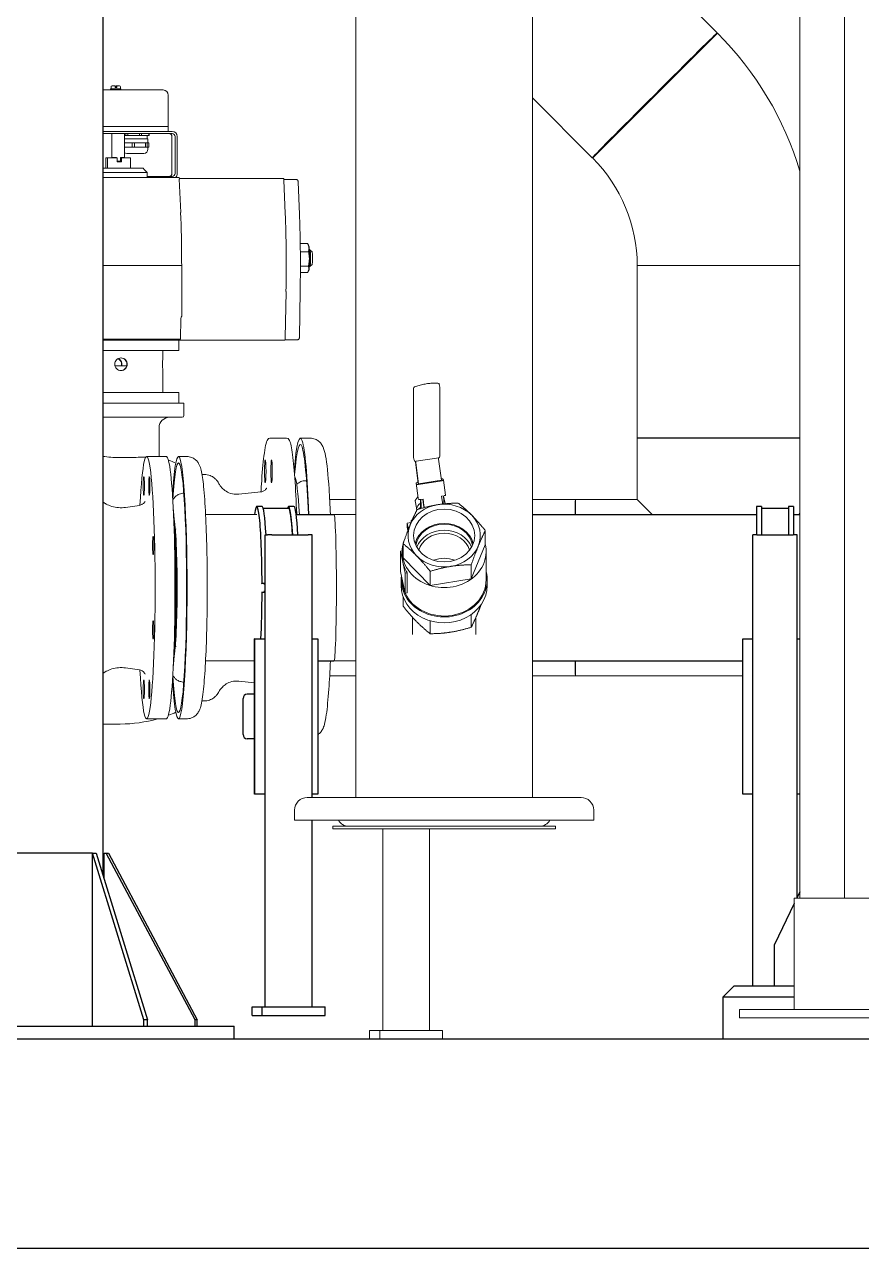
# Model space of a CAD drawing. Header units: millimetres. Extents: x 0 to 100323, y 0 to 59400.
# Drawn here: x 24717 to 25514, y 44541 to 45707 of the extents above; entities that cross this region are included whole.
import ezdxf

# ---------------------------------------------------------------- set-up
doc = ezdxf.new("R2010")
doc.units = ezdxf.units.MM
doc.header["$LTSCALE"] = 100
doc.layers.add('P_Biomass (BM)', color=150, linetype='Continuous', lineweight=18, true_color=0x007fff)
doc.layers.add('Visible', color=7, linetype='Continuous', lineweight=25)

msp = doc.modelspace()

# ---------------------------------------------------------------- linework, layer by layer
at = {"layer": 'P_Biomass (BM)'}
for p, q in [((25032.5, 44970.5), (25032.5, 46411.5)), ((25200.8, 44970.5), (25200.8, 46411.5)), ((25455.6, 46059.3), (25455.6, 44874.5)), ((25498.1, 46059.3), (25498.1, 44874.5)), ((25376.7, 45699.4), (25200.8, 45875.4)), ((25377.1, 45699), (25258.1, 45580)), ((24800.1, 45649), (24803.1, 45649)), ((24804.6, 45649), (24804.1, 45649)), ((24804.6, 45649), (24807.1, 45649)), ((24791.6, 45645), (24848.7, 45645)), ((24798.6, 45646), (24808.6, 45646)), ((24798.6, 45646), (24798.6, 45645)), ((24799.1, 45646), (24799.1, 45648)), ((24803.1, 45647.2), (24803.1, 45648)), ((24803.1, 45647.2), (24804.6, 45647.2)), ((24804.1, 45647.2), (24804.1, 45648)), ((24804.6, 45648), (24804.6, 45647.2)), ((24808.1, 45646), (24808.1, 45648)), ((24808.6, 45646), (24808.6, 45645)), ((24853.7, 45610), (24853.7, 45640)), ((25257.7, 45580.4), (25200.8, 45637.4)), ((24853.7, 45610), (24791.6, 45610)), ((24857.3, 45605.5), (24791.6, 45605.5)), ((24857.3, 45603.5), (24791.6, 45603.5)), ((24799.8, 45580.5), (24799.8, 45603.5)), ((24811.8, 45580.5), (24811.8, 45603.5)), ((24811.8, 45601.5), (24813.2, 45601.5)), ((24813.2, 45601.5), (24813.2, 45603.5)), ((24815, 45601.5), (24813.2, 45601.5)), ((24815, 45601.5), (24815, 45603.5)), ((24815, 45601.5), (24826.1, 45601.5)), ((24826.1, 45601.5), (24826.1, 45603.5)), ((24828.2, 45601.5), (24826.1, 45601.5)), ((24828.2, 45601.5), (24828.2, 45603.5)), ((24828.2, 45601.5), (24835.2, 45601.5)), ((24833.6, 45598.5), (24833.6, 45601.5)), ((24835.2, 45601.5), (24835.2, 45603.5)), ((24835.6, 45601.5), (24835.2, 45601.5)), ((24835.6, 45601.5), (24835.6, 45603.5)), ((24853.6, 45605.5), (24853.6, 45610)), ((24834.3, 45598.5), (24811.8, 45598.5)), ((24811.8, 45594.5), (24814.8, 45594.5)), ((24811.8, 45590.5), (24814.8, 45590.5)), ((24814.8, 45594.5), (24819.2, 45594.5)), ((24814.8, 45590.5), (24819.2, 45590.5)), ((24821.5, 45594.5), (24819.2, 45594.5)), ((24819.2, 45594.5), (24819.2, 45590.5)), ((24821.5, 45590.5), (24819.2, 45590.5)), ((24821.5, 45594.5), (24826.7, 45594.5)), ((24821.5, 45594.5), (24821.5, 45590.5)), ((24821.5, 45590.5), (24826.7, 45590.5)), ((24826.7, 45594.5), (24831.9, 45594.5)), ((24826.7, 45590.5), (24831.9, 45590.5)), ((24833.4, 45594.5), (24831.9, 45594.5)), ((24831.9, 45590.5), (24831.9, 45594.5)), ((24833.4, 45590.5), (24831.9, 45590.5)), ((24833.4, 45594.5), (24834.2, 45594.5)), ((24833.4, 45594.5), (24833.4, 45590.5)), ((24833.4, 45590.5), (24834.2, 45590.5)), ((24834.2, 45594.5), (24835.1, 45594.5)), ((24834.2, 45590.5), (24835.1, 45590.5)), ((24834.3, 45594.5), (24834.3, 45598.5)), ((24834.3, 45588.5), (24834.3, 45590.5)), ((24835.1, 45590.5), (24835.1, 45594.5)), ((24857.2, 45565.5), (24857.2, 45600.5)), ((24860.3, 45565.5), (24860.3, 45600.5)), ((24862.3, 45600.5), (24862.3, 45565.5)), ((24794, 45570.3), (24794, 45580.4)), ((24794, 45580.4), (24795.8, 45580.4)), ((24795.8, 45580.4), (24795.8, 45570.3)), ((24795.8, 45580.4), (24804.5, 45580.4)), ((24804.2, 45580.5), (24799.8, 45580.5)), ((24803.5, 45580.4), (24803.5, 45580.5)), ((24804.2, 45580.5), (24804.2, 45580.4)), ((24805, 45576.4), (24805, 45579.9)), ((24808.2, 45577), (24808.2, 45580.5)), ((24811.8, 45580.5), (24808.2, 45580.5)), ((24808.2, 45580.4), (24808.4, 45580.4)), ((24808.2, 45579.9), (24809, 45579.9)), ((24808.4, 45580.4), (24809.5, 45580.4)), ((24809, 45579.9), (24809, 45576.4)), ((24809.5, 45580.4), (24817.7, 45580.4)), ((24830.3, 45584.5), (24814.3, 45584.5)), ((24817.7, 45570.3), (24817.7, 45580.4)), ((24829.6, 45570.3), (24791.6, 45570.3)), ((24805, 45577), (24808.2, 45577)), ((24808.2, 45576.5), (24805, 45576.5)), ((24805, 45576.4), (24809, 45576.4)), ((24807.9, 45576.4), (24807.9, 45576.5)), ((24808, 45576.4), (24808, 45576.5)), ((24833.7, 45566.3), (24791.6, 45566.3)), ((24791.6, 45561.5), (24850.4, 45561.5)), ((24833.7, 45561.5), (24833.7, 45566.3)), ((24834.3, 45561.5), (24834.3, 45562.5)), ((24837.3, 45562.5), (24834.3, 45562.5)), ((24837.3, 45562.5), (24857.3, 45562.5)), ((24837.3, 45561.5), (24837.3, 45562.5)), ((24850.4, 45561.5), (24864.1, 45561.5)), ((24963.7, 45560.5), (24864.2, 45560.5)), ((24864.2, 45560.1), (24865.5, 45528.3)), ((24975.4, 45559.7), (24963.9, 45559.7)), ((24965.2, 45527.3), (24963.9, 45559.1)), ((24977.4, 45557.3), (24978.7, 45526.4)), ((24986.5, 45498.6), (24979.4, 45498.6)), ((24987.8, 45495.9), (24986.8, 45498)), ((24987.3, 45490.8), (24979.5, 45490.8)), ((24988.7, 45492.7), (24988.2, 45492.7)), ((24990.7, 45490.7), (24988.7, 45492.7)), ((24791.6, 45477.5), (24852.9, 45477.5)), ((24852.9, 45477.5), (24866.6, 45477.5)), ((24866.7, 45474.5), (24866.7, 45432.3)), ((24979.6, 45477), (24987.2, 45477)), ((24987.8, 45473.6), (24987.1, 45472.2)), ((24988.7, 45476.7), (24988.2, 45476.7)), ((24990.7, 45478.7), (24988.7, 45476.7)), ((25455.6, 45477.7), (25300.5, 45477.7)), ((25300.5, 45313), (25300.5, 45477.6)), ((25455.6, 45477.6), (25300.5, 45477.6)), ((24986.4, 45470.9), (24979.6, 45470.9)), ((24965.1, 45408.7), (24965.9, 45452.8)), ((24979.4, 45453.6), (24978.6, 45409.4)), ((24866.5, 45429.3), (24866, 45428.5)), ((24865.7, 45424.9), (24865.4, 45409.7)), ((24791.6, 45407.5), (24851.6, 45407.5)), ((24854.4, 45406.5), (24791.6, 45406.5)), ((24851.6, 45407.5), (24865.2, 45407.5)), ((24854.4, 45406.5), (24862, 45406.5)), ((24862, 45406.5), (24964.9, 45406.5)), ((24863.7, 45396.5), (24863.7, 45406.5)), ((24976.5, 45406.7), (24965, 45406.7)), ((24791.6, 45396.5), (24854.4, 45396.5)), ((24848.4, 45388.8), (24848.4, 45396.5)), ((24863.7, 45396.5), (24854.4, 45396.5)), ((24802.8, 45382), (24814.1, 45382)), ((24848.4, 45356.5), (24848.4, 45378.2)), ((24854.4, 45356.5), (24791.6, 45356.5)), ((24854.4, 45356.5), (24863.7, 45356.5)), ((24863.7, 45356.5), (24863.7, 45346.5)), ((25087.4, 45360.6), (25087.4, 45294.8)), ((25112.6, 45361.8), (25112, 45364.3)), ((25112.6, 45361.5), (25112.6, 45295.7)), ((24791.6, 45346.5), (24830.5, 45346.5)), ((24842.4, 45346.5), (24830.5, 45346.5)), ((24842.4, 45346.5), (24868.5, 45346.5)), ((24868.5, 45346.5), (24868.5, 45334.5)), ((24791.6, 45333), (24842.9, 45333)), ((24867, 45333), (24842.9, 45333)), ((24844.9, 45295.5), (24844.9, 45323)), ((24966.5, 45313), (24950.6, 45313)), ((24979.5, 45313), (24989, 45313)), ((25300.5, 45313.5), (25455.6, 45313.5)), ((25300.5, 45254.7), (25300.5, 45313.5)), ((25455.6, 45313), (25300.5, 45313)), ((24851.9, 45295.5), (24833, 45295.5)), ((24863.4, 45295.5), (24871.4, 45295.5)), ((25088, 45292), (25087.5, 45294.6)), ((25091.9, 45270.2), (25089.3, 45290.2)), ((25092.3, 45269.5), (25089.6, 45289.4)), ((25089.8, 45291), (25111.4, 45294.4)), ((25114, 45272.9), (25111.3, 45292.9)), ((24887.9, 45278.5), (24885.9, 45278.5)), ((24984.5, 45272.5), (24985.4, 45272.5)), ((25091.8, 45255.7), (25089.9, 45270.1)), ((25090.4, 45269), (25089.9, 45270)), ((25091.9, 45270.8), (25091.2, 45270.7)), ((25091.9, 45270.2), (25092.3, 45269.5)), ((25114.7, 45272.5), (25092.1, 45268.9)), ((25092.3, 45269.5), (25114, 45272.9)), ((25113.8, 45274.3), (25113.8, 45274.3)), ((25116, 45273.1), (25115.5, 45274.1)), ((25117.9, 45258.8), (25116, 45273.1)), ((24868.4, 45260.5), (24868.5, 45260.5)), ((24920.9, 45259.6), (24941.9, 45261.8)), ((25007.5, 45254.7), (25032.5, 45254.7)), ((25090.3, 45246.6), (25088.9, 45253.3)), ((25091.8, 45255.7), (25092.3, 45254.7)), ((25096.5, 45255), (25094, 45254.6)), ((25094, 45247), (25094, 45254.1)), ((25094.6, 45246), (25094.6, 45251.5)), ((25096.3, 45254.9), (25097, 45249.4)), ((25096.5, 45255), (25097.3, 45248.9)), ((25116.6, 45258.2), (25114.2, 45257.8)), ((25114.2, 45257.8), (25115, 45251.7)), ((25117.3, 45251.9), (25116.1, 45257.6)), ((25116.2, 45250.3), (25116.2, 45255)), ((25200.8, 45254.7), (25241.7, 45254.7)), ((25241.7, 45240.4), (25241.7, 45254.7)), ((25241.7, 45254.7), (25300.5, 45254.7)), ((25300.5, 45254.7), (25314.8, 45240.4)), ((24813, 45247), (24826.1, 45249)), ((24889.2, 45240.4), (24938, 45240.4)), ((25011.6, 45240.4), (25032.5, 45240.4)), ((25090.4, 45246.2), (25090.7, 45244.7)), ((25090.6, 45245.1), (25090.4, 45245.1)), ((25090.4, 45245.1), (25090.5, 45244.4)), ((25090.5, 45244.4), (25090.4, 45244.9)), ((25094, 45245.9), (25094, 45247)), ((25117.9, 45250.5), (25117.8, 45250.8)), ((25454.5, 45240.4), (25455.6, 45241.5)), ((25081.4, 45232.1), (25085.1, 45232.7)), ((25081.4, 45232.1), (25081.4, 45228.1)), ((25082.4, 45227.6), (25081.4, 45232.1)), ((25082.1, 45225), (25081.4, 45228.1)), ((25085.1, 45232.6), (25085, 45233.1)), ((25083.1, 45227.6), (25082.4, 45227.6)), ((25082.4, 45227.6), (25082.4, 45225.8)), ((25155.8, 45211.4), (25155.8, 45224.9)), ((25076.6, 45205.5), (25075.1, 45205.3)), ((25077.3, 45194.9), (25075.1, 45205.3)), ((25075.1, 45205.3), (25075.1, 45185.9)), ((25076.6, 45201.2), (25076.6, 45205.2)), ((25077.5, 45198.9), (25077.5, 45212.4)), ((25142.5, 45178.9), (25155.8, 45211.4)), ((25156.6, 45178.1), (25156.6, 45205.2)), ((25079.5, 45184.5), (25077.3, 45194.9)), ((25077.5, 45198.9), (25103.3, 45172.7)), ((25075.1, 45185.9), (25077.3, 45175.5)), ((25081.4, 45184.8), (25079.5, 45184.5)), ((25079.5, 45165.2), (25079.5, 45184.5)), ((25081.4, 45184.8), (25081.4, 45165.5)), ((25103.3, 45172.7), (25103.3, 45186.1)), ((25142.5, 45178.9), (25142.5, 45192.4)), ((25075.6, 45172.5), (25075.6, 45178.1)), ((25076.6, 45178.1), (25076.6, 45178.6)), ((25077.3, 45175.5), (25079.5, 45165.2)), ((25103.3, 45172.7), (25142.5, 45178.9)), ((25157.6, 45172.5), (25157.6, 45178.1)), ((25077.5, 45162.1), (25077.5, 45152.8)), ((25081.4, 45165.5), (25079.5, 45165.2)), ((25086.5, 45126), (25086.5, 45142.3)), ((25103.3, 45139), (25103.3, 45126.6)), ((25142.5, 45145), (25142.5, 45132.8)), ((25146.8, 45126), (25146.8, 45142)), ((24889.2, 45100.7), (24935.8, 45100.7)), ((25011.6, 45100.7), (25032.5, 45100.7)), ((25241.7, 45086.4), (25241.7, 45100.7)), ((24813, 45094), (24826.1, 45092.1)), ((24868.4, 45080.5), (24868.5, 45080.5)), ((24920.9, 45081.4), (24935.8, 45079.9)), ((25007.5, 45086.4), (25032.5, 45086.4)), ((25200.8, 45086.4), (25241.7, 45086.4)), ((25241.7, 45086.4), (25401.2, 45086.4)), ((24887.9, 45062.5), (24885.9, 45062.5)), ((24851.9, 45045.5), (24833, 45045.5)), ((24863.4, 45045.5), (24871.4, 45045.5)), ((24807.9, 45040.5), (24791.6, 45040.5)), ((24986.4, 44970.5), (24986.1, 44970.5)), ((24986.4, 44970.5), (24986.7, 44970.5)), ((25029.9, 44970.5), (24986.7, 44970.5)), ((25029.9, 44970.5), (25033.6, 44970.5)), ((25124.3, 44970.5), (25033.6, 44970.5)), ((25124.3, 44970.5), (25129.1, 44970.5)), ((25214.2, 44970.5), (25129.1, 44970.5)), ((25214.2, 44970.5), (25217.3, 44970.5)), ((25247.1, 44970.5), (25217.3, 44970.5)), ((24974.1, 44949), (24974.1, 44958.5)), ((25259.1, 44949), (24974.1, 44949)), ((25259.1, 44949), (25259.1, 44958.5)), ((25222.6, 44943), (25010.6, 44943)), ((25010.6, 44940.5), (25010.6, 44943)), ((25222.6, 44940.5), (25010.6, 44940.5)), ((25058, 44748.5), (25058, 44940.5)), ((25102.7, 44748.5), (25102.7, 44940.5)), ((25222.6, 44940.5), (25222.6, 44943)), ((25450.3, 44874.5), (25545.9, 44874.5)), ((25450.3, 44768.5), (25450.3, 44874.5)), ((25398.1, 44768.5), (25598.1, 44768.5)), ((25398.1, 44760.5), (25398.1, 44768.5)), ((25398.1, 44760.5), (25598.1, 44760.5)), ((25045.5, 44748.5), (25055.2, 44748.5)), ((25045.5, 44740.5), (25045.5, 44748.5)), ((25055.2, 44740.5), (25055.2, 44748.5)), ((25055.2, 44748.5), (25115.1, 44748.5)), ((25115.1, 44740.5), (25115.1, 44748.5))]:
    msp.add_line(p, q, dxfattribs=at)
for centre, radius, start, end in [((25155.7, 45477.6), 313.2, 16.6911, 45), ((24800.1, 45648), 1, 90, 180), ((24807.1, 45648), 1, 0, 90), ((24848.7, 45640), 5, 0, 90), ((24814.3, 45588.5), 4, 230.9838, 270), ((24830.3, 45588.5), 4, 270, 0), ((25155.7, 45477.6), 144.9, 0.0278, 45), ((25088.9, 45360.6), 1.5, 110.113, 180), ((25110.6, 45364), 1.5, 12.0271, 87.3303), ((25111.1, 45361.5), 1.5, 0, 12.0271), ((24867, 45334.5), 1.5, 270, 0), ((24854.9, 45323), 10, 90, 180), ((24807.9, 45170.5), 130, 65.947, 69.2941), ((24807.9, 45170.5), 130, 270, 285.9424), ((24807.9, 45170.5), 130, 290.7059, 294.053), ((24986.1, 44958.5), 12, 90, 180), ((25247.1, 44958.5), 12, 0, 90), ((25025.6, 44954), 11, 207.0357, 270), ((25207.6, 44954), 11, 270, 332.9643)]:
    msp.add_arc(centre, radius, start, end, dxfattribs=at)
for centre, major_axis, ratio in [((25317.2, 45639.9), (59.5, 59.5), 0.00408), ((24946.1, 45281.4), (0, 11), 0.065414), ((24952.1, 45281.4), (0, -11), 0.065414), ((24830.4, 45267.5), (0, -9), 0.065414), ((24835.6, 45267.5), (0, -9), 0.065414), ((25116.6, 45220.2), (29.1, 0), 0.866025), ((24839.3, 45210.7), (0, -9), 0.065414), ((24839.3, 45130.3), (0, 9), 0.065414), ((24830.4, 45073.5), (0, 9), 0.065414), ((24835.6, 45073.5), (0, 9), 0.065414)]:
    msp.add_ellipse(centre, major_axis=major_axis, ratio=ratio, dxfattribs=at)
for centre, major_axis, ratio, start_param, end_param in [((24854.2, 45600.5), (0, 3), 0.997858, 4.712389, 6.283185), ((24857.3, 45600.5), (0, 5), 0.997858, 4.712389, 6.283185), ((24857.3, 45600.5), (0, 3), 0.997858, 4.712389, 6.283185), ((24804.7, 45577.9), (-24.4, 24.3), 0.046255, 4.747578, 4.768212), ((24805.9, 45577.9), (2.5, 2.5), 0.032742, 0.03273, 0.356934), ((24805.9, 45577.9), (2.5, 2.5), 0.032742, 5.86079, 6.315916), ((24804.8, 45577.9), (24.4, 24.3), 0.046255, 4.840219, 4.860854), ((24854.2, 45565.5), (0, -3), 0.997858, 0, 1.570796), ((24857.3, 45565.5), (0, -3), 0.997858, 0, 1.570796), ((24857.3, 45565.5), (0, -5), 0.997858, 0.643501, 1.570796), ((24864.1, 45558.5), (0, 3), 0.065414, 5.264178, 6.283185), ((24963.7, 45557.5), (0, 3), 0.065414, 5.264178, 6.283185), ((24860.2, 45478.7), (0, -94.5), 0.065414, 1.587833, 2.122585), ((24959.9, 45477.7), (0, 94.5), 0.065414, 4.445469, 5.264178), ((24987.7, 45484.7), (0, -11.3), 0.065414, 0.137119, 3.004474), ((24988.7, 45484.7), (0, -8), 0.065414, 0, 3.141593), ((24990.7, 45484.7), (0, -6), 0.065414, 0.065602, 3.075991), ((24866.6, 45480.3), (0, -3.02), 0.065414, 4.712935, 5.95769), ((24866.5, 45474.5), (0, 3), 0.065414, 4.712389, 6.102223), ((24866, 45423.6), (0, 5), 0.065414, 0.087266, 1.303876), ((24866.5, 45432.3), (0, -3), 0.065414, 0.087266, 1.570796), ((24865.2, 45410.5), (0, -3), 0.065414, 0, 1.303876), ((24964.9, 45409.5), (0, -3), 0.065414, 0, 1.303876), ((24979.5, 45170.5), (0, 142.5), 0.065414, 5.22468, 6.956507), ((24979.5, 45170.5), (0, 136.5), 0.065414, 5.249576, 6.946925), ((24833, 45170.5), (0, -125), 0.065414, 5.39203, 10.315934), ((24863.4, 45170.5), (0, 125), 0.065414, 2.363804, 7.060974), ((24863.4, 45170.5), (0, 119), 0.065414, 2.363361, 7.061416), ((24851.9, 45170.5), (0, -125), 0.065414, 0, 3.141593), ((25088.9, 45294.8), (-1.5, 0), 0.866025, 0, 0.182455), ((25089.5, 45292.2), (-1.5, 0), 0.866025, 0.182455, 1.753252), ((25090, 45288.7), (-0.95, 5.92), 0.090722, 1.16004, 1.30178), ((25090, 45288.7), (-0.47, 2.96), 0.090722, 0.690774, 1.30178), ((25111.7, 45292.1), (-0.47, 2.96), 0.090722, 0.701363, 1.30178), ((25111.1, 45295.7), (1.5, 0), 0.866025, 4.894844, 6.283185), ((24973.5, 45170.5), (0, 106), 0.065414, 5.431827, 6.191601), ((25091.4, 45270.3), (-1.49, -0.2), 0.264688, 4.806606, 6.377402), ((25091.9, 45269.3), (-1.49, -0.2), 0.264688, 0.094217, 1.665013), ((25114, 45273.9), (1.49, 0.2), 0.264688, 0.094217, 1.665013), ((25114.5, 45272.9), (1.49, 0.2), 0.264688, 4.806606, 6.377402), ((25093.3, 45255.9), (-1.49, -0.2), 0.264688, 0, 0.094217), ((25093.8, 45254.9), (-1.49, -0.2), 0.264688, 0.094217, 1.665013), ((25093.5, 45256.6), (-0.47, 2.96), 0.090722, 3.657974, 3.924659), ((25093.5, 45256.6), (-0.95, 5.92), 0.090722, 3.657974, 4.35014), ((25116.6, 45220.2), (-34.5, 0), 0.866025, 3.847647, 4.894844), ((25115.6, 45250.5), (0.79, -4.94), 0.090722, 4.443372, 4.747433), ((25115.1, 45260.1), (-0.95, 5.92), 0.090722, 3.657974, 4.35014), ((25104.1, 45247.8), (13.7, 2.9), 0.491701, 0, 0.394819), ((25116.4, 45258.6), (1.49, 0.2), 0.264688, 4.806606, 6.283185), ((25241.7, 45170.5), (0, 84.2), 0.00577, 6.252153, 6.874757), ((24854.9, 45170.5), (0, 93), 0.065414, 3.752377, 5.672401), ((24971, 45170.5), (0, -106), 0.065414, 2.290235, 2.398028), ((24971, 45170.5), (0, 105), 0.065414, 5.440202, 5.50036), ((25011.6, 45170.5), (0, 69.9), 0.032742, 3.141593, 6.283185), ((25116.6, 45220.2), (-34.5, 0), 0.866025, 4.894844, 5.942042), ((25104.1, 45247.8), (-13.7, -2.9), 0.491701, 5.430731, 6.100269), ((25104.1, 45247.8), (-13.7, -2.9), 0.491701, 6.257349, 6.283185), ((25104.8, 45244.4), (13.7, 2.9), 0.491701, 2.37027, 2.607079), ((25097.9, 45247.6), (1.1, -6.91), 0.090722, 4.443372, 4.822273), ((25097.9, 45247.6), (0.79, -4.94), 0.090722, 4.443372, 4.862836), ((25116.6, 45220.2), (-34.5, 0), 0.866025, 5.942042, 6.989239), ((25090.5, 45234.3), (-5.48, -1.17), 0.491701, 5.454393, 6.283185), ((25116.6, 45207.3), (28.3, 0), 0.866025, 0.209162, 2.932431), ((25116.6, 45207.3), (27.4, 0), 0.866025, 0.155591, 2.986002), ((25116.6, 45220.2), (34.5, 0), 0.866025, 5.942042, 6.989239), ((25116.6, 45205.2), (-40, 0), 0.866025, 5.91136, 6.058349), ((25116.6, 45201.6), (27.4, 0), 0.866025, 0.317883, 2.82371), ((25116.6, 45200.8), (-25, 0), 0.866025, 3.394153, 6.030625), ((25116.6, 45205.2), (40, 0), 0.866025, 2.938255, 6.486523), ((25116.6, 45220.2), (34.5, 0), 0.866025, 4.894844, 5.942042), ((25116.6, 45201.2), (-40, 0), 0.866025, 0, 0.182455), ((25116.6, 45201.2), (-40, 0), 0.866025, 0.182455, 0.491551), ((25116.6, 45220.2), (34.5, 0), 0.866025, 3.847647, 4.894844), ((25116.6, 45176.9), (-25, 0), 0.866025, 4.28997, 5.134808), ((25116.6, 45178.1), (-41, 0), 0.866025, 6.16981, 9.646092), ((25116.6, 45172.5), (-41, 0), 0.866025, 0, 3.141593), ((25116.6, 45178.1), (-40, 0), 0.866025, 0, 0.380392), ((25116.6, 45178.1), (-40, 0), 0.866025, 0.382151, 3.141593), ((25241.7, 45170.5), (0, 84.2), 0.00577, 2.550021, 3.172625)]:
    msp.add_ellipse(centre, major_axis=major_axis, ratio=ratio, start_param=start_param, end_param=end_param, dxfattribs=at)
for points, knots in [([(24803.1, 45648), (24803.1, 45648.2), (24803.1, 45648.3), (24803.1, 45648.5), (24803.1, 45648.6), (24803.1, 45648.8), (24803.1, 45648.9), (24803.1, 45649), (24803.1, 45649), (24803.1, 45649)], [0, 0, 0, 0, 0.0368272, 0.0368272, 0.0739214, 0.0739214, 0.1114349, 0.1114349, 0.1495092, 0.1495092, 0.1495092, 0.1495092]), ([(24804.1, 45648), (24804.1, 45648.2), (24804.1, 45648.3), (24804.1, 45648.5), (24804.1, 45648.6), (24804.1, 45648.8), (24804.1, 45648.9), (24804.1, 45649), (24804.1, 45649), (24804.1, 45649)], [0, 0, 0, 0, 0.0368272, 0.0368272, 0.0739214, 0.0739214, 0.1114349, 0.1114349, 0.1495092, 0.1495092, 0.1495092, 0.1495092]), ([(24804.6, 45649), (24804.6, 45649), (24804.6, 45649), (24804.6, 45648.9), (24804.6, 45648.8), (24804.6, 45648.6), (24804.6, 45648.5), (24804.6, 45648.3), (24804.6, 45648.2), (24804.6, 45648)], [0.4504591, 0.4504591, 0.4504591, 0.4504591, 0.4885333, 0.4885333, 0.5260468, 0.5260468, 0.563141, 0.563141, 0.5999682, 0.5999682, 0.5999682, 0.5999682]), ([(24975.4, 45559.7), (24975.6, 45559.7), (24975.8, 45559.7), (24976.2, 45559.6), (24976.4, 45559.5), (24976.7, 45559.3), (24976.8, 45559.1), (24977, 45558.9), (24977.1, 45558.8), (24977.2, 45558.5), (24977.3, 45558.4), (24977.3, 45558.2), (24977.4, 45558.1), (24977.4, 45558), (24977.4, 45557.9), (24977.4, 45557.7), (24977.4, 45557.7), (24977.4, 45557.6), (24977.4, 45557.5), (24977.4, 45557.4), (24977.4, 45557.4), (24977.4, 45557.3)], [1.570796, 1.570796, 1.570796, 1.570796, 1.59174, 1.59174, 1.614818, 1.614818, 1.645158, 1.645158, 1.692479, 1.692479, 1.776508, 1.776508, 1.900701, 1.900701, 2.097434, 2.097434, 2.300323, 2.300323, 2.503212, 2.503212, 2.585241, 2.585241, 2.585241, 2.585241]), ([(24979.4, 45453.6), (24979.5, 45458.5), (24979.5, 45463.5), (24979.6, 45473.5), (24979.6, 45478.6), (24979.6, 45488.6), (24979.5, 45493.6), (24979.4, 45503.5), (24979.3, 45508.3), (24979, 45517.6), (24978.9, 45522.1), (24978.7, 45526.4)], [2.8769575, 2.8769575, 2.8769575, 2.8769575, 3.0411548, 3.0411548, 3.2053522, 3.2053522, 3.3695496, 3.3695496, 3.533747, 3.533747, 3.6979443, 3.6979443, 3.6979443, 3.6979443]), ([(25300.5, 45477.6), (25300.5, 45477.6), (25300.5, 45477.6), (25300.5, 45477.6), (25300.5, 45477.6), (25300.5, 45477.6), (25300.5, 45477.6), (25300.5, 45477.7), (25300.5, 45477.7), (25300.5, 45477.7), (25300.5, 45477.7), (25300.5, 45477.7)], [4.7123889804, 4.7123889804, 4.7123889804, 4.7123889804, 4.7124858521, 4.7124858521, 4.7125827238, 4.7125827238, 4.7126795956, 4.7126795956, 4.7127764673, 4.7127764673, 4.712873339, 4.712873339, 4.712873339, 4.712873339]), ([(24978.6, 45409.4), (24978.6, 45409.3), (24978.6, 45409.2), (24978.6, 45409.1), (24978.6, 45409), (24978.6, 45408.8), (24978.6, 45408.7), (24978.6, 45408.5), (24978.5, 45408.5), (24978.5, 45408.2), (24978.5, 45408.1), (24978.3, 45407.7), (24978.2, 45407.6), (24978, 45407.4), (24977.9, 45407.3), (24977.6, 45407), (24977.4, 45406.9), (24976.9, 45406.8), (24976.7, 45406.7), (24976.5, 45406.7)], [3.406228, 3.406228, 3.406228, 3.406228, 3.66746, 3.66746, 3.928692, 3.928692, 4.189925, 4.189925, 4.451157, 4.451157, 4.595502, 4.595502, 4.635648, 4.635648, 4.660132, 4.660132, 4.694284, 4.694284, 4.712389, 4.712389, 4.712389, 4.712389]), ([(24814.6, 45383.5), (24814.6, 45382.8), (24814.5, 45382), (24813.9, 45380.5), (24813.4, 45379.8), (24812.3, 45378.8), (24811.7, 45378.3), (24810.2, 45377.7), (24809.4, 45377.5), (24807.9, 45377.5), (24807.1, 45377.7), (24805.6, 45378.3), (24804.9, 45378.8), (24803.9, 45379.8), (24803.4, 45380.5), (24802.8, 45382), (24802.6, 45382.8), (24802.6, 45384.3), (24802.8, 45385.1), (24803.4, 45386.6), (24803.9, 45387.2), (24804.9, 45388.3), (24805.6, 45388.8), (24807.1, 45389.4), (24807.9, 45389.5), (24809.4, 45389.5), (24810.2, 45389.4), (24811.7, 45388.8), (24812.3, 45388.3), (24813.4, 45387.2), (24813.9, 45386.6), (24814.5, 45385.1), (24814.6, 45384.3), (24814.6, 45383.5)], [0, 0, 0, 0, 0.226339, 0.226339, 0.452677, 0.452677, 0.679013, 0.679013, 0.905348, 0.905348, 1.131684, 1.131684, 1.358019, 1.358019, 1.584358, 1.584358, 1.810696, 1.810696, 2.037035, 2.037035, 2.263373, 2.263373, 2.489709, 2.489709, 2.716044, 2.716044, 2.94238, 2.94238, 3.168715, 3.168715, 3.395054, 3.395054, 3.621393, 3.621393, 3.621393, 3.621393]), ([(24809.1, 45383.5), (24809.1, 45384.3), (24809, 45385.1), (24808.3, 45386.6), (24807.9, 45387.2), (24806.9, 45388.2), (24806.4, 45388.6), (24805.9, 45388.8)], [0, 0, 0, 0, 0.2263386, 0.2263386, 0.4526772, 0.4526772, 0.6287097, 0.6287097, 0.6287097, 0.6287097]), ([(24806, 45388.9), (24806.7, 45388.6), (24807.2, 45388.2), (24808.2, 45387.2), (24808.7, 45386.6), (24809.3, 45385.1), (24809.4, 45384.3), (24809.4, 45383.5)], [-0.6463184, -0.6463184, -0.6463184, -0.6463184, -0.4528664, -0.4528664, -0.2264332, -0.2264332, 0, 0, 0, 0]), ([(24814.3, 45383.5), (24814.3, 45384.3), (24814.1, 45385.1), (24813.5, 45386.6), (24813.1, 45387.2), (24812, 45388.3), (24811.4, 45388.8), (24809.9, 45389.4), (24809.2, 45389.5), (24808.5, 45389.5)], [-3.6228904, -3.6228904, -3.6228904, -3.6228904, -3.3964572, -3.3964572, -3.170024, -3.170024, -2.9435959, -2.9435959, -2.7334836, -2.7334836, -2.7334836, -2.7334836]), ([(24808.5, 45377.5), (24809.2, 45377.6), (24809.9, 45377.7), (24811.4, 45378.3), (24812, 45378.8), (24813.1, 45379.8), (24813.5, 45380.5), (24814.1, 45382), (24814.3, 45382.8), (24814.3, 45383.5)], [-0.8894069, -0.8894069, -0.8894069, -0.8894069, -0.6792945, -0.6792945, -0.4528664, -0.4528664, -0.2264332, -0.2264332, 0, 0, 0, 0]), ([(24848.3, 45383.5), (24848.3, 45384.3), (24848.3, 45385.1), (24848.3, 45386.6), (24848.3, 45387.2), (24848.4, 45388.2), (24848.4, 45388.6), (24848.4, 45388.8)], [0, 0, 0, 0, 0.2263386, 0.2263386, 0.4526772, 0.4526772, 0.6287097, 0.6287097, 0.6287097, 0.6287097]), ([(24848.4, 45378.2), (24848.4, 45378.5), (24848.4, 45378.9), (24848.3, 45379.8), (24848.3, 45380.5), (24848.3, 45382), (24848.3, 45382.8), (24848.3, 45383.5)], [2.9926829, 2.9926829, 2.9926829, 2.9926829, 3.1687155, 3.1687155, 3.3950541, 3.3950541, 3.6213927, 3.6213927, 3.6213927, 3.6213927]), ([(25110.6, 45365.5), (25109.2, 45365.6), (25107.8, 45365.6), (25104.8, 45365.5), (25103.3, 45365.3), (25100.3, 45365), (25098.8, 45364.7), (25095.7, 45364.1), (25094.2, 45363.8), (25091.3, 45362.9), (25089.8, 45362.5), (25088.4, 45362)], [5.8975334, 5.8975334, 5.8975334, 5.8975334, 6.0517941, 6.0517941, 6.2060549, 6.2060549, 6.3603157, 6.3603157, 6.5145765, 6.5145765, 6.6688372, 6.6688372, 6.6688372, 6.6688372]), ([(24950.6, 45313), (24949.6, 45313), (24948.9, 45312.4), (24946.8, 45309.3), (24945.9, 45304.3), (24944, 45289), (24943.1, 45279.8), (24942.3, 45266.6), (24942.2, 45264.2), (24942, 45261.8)], [4.712389, 4.712389, 4.712389, 4.712389, 4.8063455, 4.8063455, 5.1887323, 5.1887323, 5.5126834, 5.5126834, 5.5798276, 5.5798276, 5.5798276, 5.5798276]), ([(24976, 45240.4), (24975.6, 45253.2), (24975, 45264.9), (24973.5, 45285), (24972.7, 45293.4), (24970.8, 45305.9), (24970.1, 45309.7), (24968.2, 45312.4), (24967.5, 45313), (24966.5, 45313)], [3.65942, 3.65942, 3.65942, 3.65942, 3.973216, 3.973216, 4.29432, 4.29432, 4.620089, 4.620089, 4.712389, 4.712389, 4.712389, 4.712389]), ([(24989, 45313), (24990.6, 45313), (24992.2, 45312.7), (24995, 45311.6), (24996.1, 45310.9), (24998.1, 45309.2), (24998.9, 45308.4), (25000.3, 45306.4), (25000.8, 45305.4), (25002.5, 45301.5), (25003, 45299.2), (25005, 45288.8), (25006, 45278.2), (25007.4, 45257.2), (25007.8, 45249.1), (25008.2, 45240.4)], [1.518127, 1.518127, 1.518127, 1.518127, 1.543421, 1.543421, 1.571312, 1.571312, 1.606937, 1.606937, 1.6657, 1.6657, 1.851163, 1.851163, 2.294211, 2.294211, 2.528579, 2.528579, 2.528579, 2.528579]), ([(24810.4, 45294.6), (24809.8, 45294.5), (24809.1, 45294.5), (24806, 45294.5), (24803.4, 45294.6), (24798.3, 45294.9), (24795.8, 45295.2), (24792.7, 45295.5), (24792.2, 45295.6), (24791.6, 45295.6)], [-12.030169, -12.030169, -12.030169, -12.030169, -11.831688, -11.831688, -11.092097, -11.092097, -10.352506, -10.352506, -10.183582, -10.183582, -10.183582, -10.183582]), ([(24832.2, 45294.9), (24831.4, 45294.9), (24830.6, 45294.9), (24827.7, 45294.8), (24825.5, 45294.8), (24820.8, 45294.7), (24818.3, 45294.7), (24814.1, 45294.6), (24812.2, 45294.6), (24810.4, 45294.6)], [9.239623, 9.239623, 9.239623, 9.239623, 9.549468, 9.549468, 10.284108, 10.284108, 11.018747, 11.018747, 11.555001, 11.555001, 11.555001, 11.555001]), ([(24871.4, 45295.5), (24872.9, 45295.5), (24874.5, 45295.2), (24877.2, 45294.2), (24878.3, 45293.5), (24880.3, 45292), (24881, 45291.2), (24882.4, 45289.4), (24882.8, 45288.5), (24884.1, 45285.8), (24884.5, 45284.3), (24886, 45278.5), (24886.7, 45273.5), (24888.1, 45259.5), (24888.7, 45250.4), (24889.7, 45230.1), (24890.1, 45219), (24890.7, 45195.7), (24890.8, 45183.4), (24890.8, 45159), (24890.7, 45146.7), (24890.2, 45123.5), (24889.8, 45112.4), (24888.8, 45092.6), (24888.2, 45083.8), (24886.8, 45068.9), (24886.1, 45063.2), (24884.6, 45056.9), (24884.2, 45055.3), (24882.7, 45052.3), (24882.1, 45051.2), (24880.1, 45048.9), (24878.8, 45047.7), (24875.4, 45046.1), (24873.7, 45045.6), (24871.7, 45045.5), (24871.6, 45045.5), (24871.4, 45045.5)], [0.577892, 0.577892, 0.577892, 0.577892, 0.602205, 0.602205, 0.628948, 0.628948, 0.662376, 0.662376, 0.712718, 0.712718, 0.835316, 0.835316, 1.149475, 1.149475, 1.493838, 1.493838, 1.819909, 1.819909, 2.142789, 2.142789, 2.465002, 2.465002, 2.787827, 2.787827, 3.113621, 3.113621, 3.453996, 3.453996, 3.58674, 3.58674, 3.645591, 3.645591, 3.688938, 3.688938, 3.716933, 3.716933, 3.719484, 3.719484, 3.719484, 3.719484]), ([(24902, 45269.6), (24901.8, 45270), (24901.5, 45270.5), (24900.8, 45271.7), (24900.3, 45272.3), (24899.2, 45273.7), (24898.4, 45274.4), (24896.4, 45276), (24895.1, 45276.8), (24891.9, 45278.1), (24889.9, 45278.5), (24887.9, 45278.5), (24887.9, 45278.5), (24887.9, 45278.5)], [4.5845011, 4.5845011, 4.5845011, 4.5845011, 4.6100787, 4.6100787, 4.6356562, 4.6356562, 4.6612338, 4.6612338, 4.6868114, 4.6868114, 4.7121276, 4.7121276, 4.712389, 4.712389, 4.712389, 4.712389]), ([(24902, 45269.6), (24902.2, 45269.2), (24902.5, 45268.7), (24903.2, 45267.5), (24903.7, 45266.8), (24905.2, 45265.2), (24906.2, 45264.2), (24909, 45262.2), (24910.8, 45261.1), (24915.2, 45259.8), (24917.7, 45259.4), (24920.4, 45259.6), (24920.6, 45259.6), (24920.9, 45259.6)], [4.5845011, 4.5845011, 4.5845011, 4.5845011, 4.6114263, 4.6114263, 4.6383515, 4.6383515, 4.6652767, 4.6652767, 4.6922019, 4.6922019, 4.7162195, 4.7162195, 4.7191271, 4.7191271, 4.7191271, 4.7191271]), ([(24947.5, 45265.5), (24947.5, 45265.5), (24947.4, 45265.4), (24947.2, 45264.9), (24947, 45264.7), (24946.4, 45263.9), (24945.8, 45263.3), (24944, 45262.3), (24943, 45261.9), (24941.9, 45261.8)], [7.6916128, 7.6916128, 7.6916128, 7.6916128, 7.7419268, 7.7419268, 7.7743896, 7.7743896, 7.8172857, 7.8172857, 7.8472435, 7.8472435, 7.8472435, 7.8472435]), ([(24976.1, 45268.9), (24976.8, 45269.6), (24977.7, 45270.4), (24980.2, 45271.8), (24981.7, 45272.3), (24983.7, 45272.5), (24984.1, 45272.5), (24984.5, 45272.5)], [7.73245224, 7.73245224, 7.73245224, 7.73245224, 7.76611872, 7.76611872, 7.79449708, 7.79449708, 7.80131258, 7.80131258, 7.80131258, 7.80131258]), ([(24791.6, 45252.1), (24792.5, 45251.5), (24793.5, 45250.8), (24796.1, 45249.4), (24797.8, 45248.6), (24801.8, 45247.4), (24804, 45247), (24808.5, 45246.6), (24810.8, 45246.7), (24813, 45247)], [1.52473916, 1.52473916, 1.52473916, 1.52473916, 1.53536869, 1.53536869, 1.55045569, 1.55045569, 1.56554268, 1.56554268, 1.58062967, 1.58062967, 1.58062967, 1.58062967]), ([(24831.5, 45252.8), (24831.5, 45252.8), (24831.5, 45252.8), (24831.5, 45252.7), (24831.4, 45252.5), (24831.1, 45252), (24830.9, 45251.8), (24830.3, 45251.1), (24829.8, 45250.5), (24828.2, 45249.6), (24827.2, 45249.2), (24826.1, 45249)], [4.5410358, 4.5410358, 4.5410358, 4.5410358, 4.5609912, 4.5609912, 4.6078786, 4.6078786, 4.634583, 4.634583, 4.6734779, 4.6734779, 4.7025556, 4.7025556, 4.7025556, 4.7025556]), ([(24858, 45254), (24858.3, 45254.6), (24858.6, 45255.1), (24859.8, 45256.7), (24860.7, 45257.7), (24863.4, 45259.4), (24864.8, 45260.1), (24867.1, 45260.5), (24867.7, 45260.5), (24868.4, 45260.5)], [6.7370404, 6.7370404, 6.7370404, 6.7370404, 6.7737356, 6.7737356, 6.8201431, 6.8201431, 6.8494033, 6.8494033, 6.861077, 6.861077, 6.861077, 6.861077]), ([(25008.2, 45100.7), (25007.8, 45090.8), (25007.3, 45081.8), (25006, 45064), (25005.2, 45055.8), (25003.8, 45045.8), (25003.2, 45042.9), (25002, 45038.5), (25001.6, 45037), (24999.9, 45034.1), (24999.3, 45033.1), (24997.6, 45031.4), (24997, 45030.8), (24996.2, 45030.3)], [3.6492682, 3.6492682, 3.6492682, 3.6492682, 3.9134204, 3.9134204, 4.2428422, 4.2428422, 4.4312126, 4.4312126, 4.5454663, 4.5454663, 4.5922725, 4.5922725, 4.6148353, 4.6148353, 4.6148353, 4.6148353]), ([(24813, 45094), (24810.8, 45094.4), (24808.5, 45094.4), (24804, 45094.1), (24801.8, 45093.6), (24797.8, 45092.4), (24796.1, 45091.6), (24793.5, 45090.2), (24792.5, 45089.6), (24791.6, 45089)], [4.70255564, 4.70255564, 4.70255564, 4.70255564, 4.71764263, 4.71764263, 4.73272962, 4.73272962, 4.74781662, 4.74781662, 4.75844615, 4.75844615, 4.75844615, 4.75844615]), ([(24826.1, 45092.1), (24827.1, 45091.9), (24828, 45091.6), (24829.4, 45090.8), (24829.9, 45090.3), (24830.7, 45089.5), (24831, 45089.2), (24831.4, 45088.6), (24831.5, 45088.4), (24831.5, 45088.2), (24831.5, 45088.2), (24831.5, 45088.2)], [1.5806297, 1.5806297, 1.5806297, 1.5806297, 1.6069818, 1.6069818, 1.6361183, 1.6361183, 1.6706965, 1.6706965, 1.721089, 1.721089, 1.7421495, 1.7421495, 1.7421495, 1.7421495]), ([(24868.4, 45080.5), (24867.1, 45080.5), (24865.8, 45080.8), (24863.4, 45081.6), (24862.4, 45082.2), (24860.7, 45083.5), (24860, 45084.2), (24858.8, 45085.6), (24858.4, 45086.3), (24858.1, 45087), (24858, 45087), (24858, 45087)], [3.7194843, 3.7194843, 3.7194843, 3.7194843, 3.7424802, 3.7424802, 3.7677377, 3.7677377, 3.7989081, 3.7989081, 3.8410942, 3.8410942, 3.843521, 3.843521, 3.843521, 3.843521]), ([(24920.9, 45081.4), (24918.7, 45081.7), (24916.4, 45081.5), (24912.2, 45080.5), (24910.4, 45079.6), (24907.3, 45077.8), (24906.1, 45076.7), (24904.3, 45074.9), (24903.7, 45074.1), (24902.8, 45072.8), (24902.4, 45072.3), (24902.1, 45071.7), (24902.1, 45071.6), (24902, 45071.5)], [1.5640582, 1.5640582, 1.5640582, 1.5640582, 1.5865401, 1.5865401, 1.6099011, 1.6099011, 1.6368263, 1.6368263, 1.6637515, 1.6637515, 1.6906767, 1.6906767, 1.6986842, 1.6986842, 1.6986842, 1.6986842]), ([(24887.9, 45062.5), (24889.6, 45062.5), (24891.4, 45062.9), (24894.5, 45063.9), (24895.9, 45064.7), (24898, 45066.3), (24898.8, 45067), (24900.1, 45068.5), (24900.6, 45069.1), (24901.3, 45070.3), (24901.6, 45070.8), (24901.9, 45071.3), (24902, 45071.4), (24902, 45071.5)], [1.5707963, 1.5707963, 1.5707963, 1.5707963, 1.5932969, 1.5932969, 1.6180128, 1.6180128, 1.6435904, 1.6435904, 1.669168, 1.669168, 1.6947456, 1.6947456, 1.6986842, 1.6986842, 1.6986842, 1.6986842]), ([(24986.7, 44970.5), (24986.7, 44970.5), (24986.6, 44970.5), (24986.2, 44970.5), (24986.1, 44970.5), (24986.3, 44970.5), (24986.3, 44970.5), (24986.4, 44970.5)], [-3.2252988, -3.2252988, -3.2252988, -3.2252988, -3.177097, -3.177097, -2.688345, -2.688345, -2.659356, -2.659356, -2.659356, -2.659356]), ([(25033.6, 44970.5), (25033.3, 44970.5), (25033, 44970.5), (25032, 44970.5), (25031.3, 44970.5), (25030.4, 44970.5), (25030.2, 44970.5), (25029.9, 44970.5)], [-2.1952792, -2.1952792, -2.1952792, -2.1952792, -2.0993492, -2.0993492, -1.8229843, -1.8229843, -1.7097702, -1.7097702, -1.7097702, -1.7097702]), ([(25129.1, 44970.5), (25128.8, 44970.5), (25128.5, 44970.5), (25127.3, 44970.5), (25126.3, 44970.5), (25125, 44970.5), (25124.7, 44970.5), (25124.3, 44970.5)], [-2.1952792, -2.1952792, -2.1952792, -2.1952792, -2.0993492, -2.0993492, -1.8229843, -1.8229843, -1.7097702, -1.7097702, -1.7097702, -1.7097702]), ([(25217.3, 44970.5), (25217.1, 44970.5), (25217, 44970.5), (25216.3, 44970.5), (25215.7, 44970.5), (25214.8, 44970.5), (25214.5, 44970.5), (25214.2, 44970.5)], [-2.1952792, -2.1952792, -2.1952792, -2.1952792, -2.0993492, -2.0993492, -1.8229843, -1.8229843, -1.7097702, -1.7097702, -1.7097702, -1.7097702])]:
    msp.add_open_spline(points, degree=3, knots=knots, dxfattribs=at)
for points, weights in [([(24808.2, 45576.5), (24808.2, 45576.8), (24808.2, 45577)], [1.53333333332, 1.48624306182, 1.4375]), ([(24986.5, 45498.6), (24988.5, 45494.7), (24987.3, 45490.8)], [2.02104205811, 2.33369835258, 2.02104205811]), ([(24987.3, 45490.8), (24988.9, 45483.9), (24987.2, 45477)], [2.02104205811, 2.33369835258, 2.02104205811]), ([(24986.4, 45470.9), (24988.4, 45473.9), (24987.2, 45477)], [2.02104205812, 2.3336983526, 2.02104205812]), ([(25091.6, 45257.2), (25090.3, 45255.7), (25088.9, 45253.3)], [1.79110869404, 1.77504401932, 1.66506350946]), ([(25116.1, 45257.6), (25116, 45257.7), (25116, 45257.8)], [1.66506350946, 1.66899004105, 1.67279686399]), ([(25090.8, 45244.9), (25087.2, 45237.7), (25084.1, 45230.2)], [1.65050105335, 1.77816775413, 1.77816775413]), ([(25090.5, 45246.7), (25090.4, 45246.6), (25090.3, 45246.6)], [1.67662244523, 1.67097881879, 1.66506350946]), ([(25090.3, 45246.6), (25090.4, 45246.5), (25090.4, 45246.4)], [1.66506350946, 1.66915408305, 1.6731147367]), ([(25110.4, 45249.6), (25101.3, 45248.1), (25090.8, 45244.9)], [1.77816775413, 1.77816775413, 1.65050105335]), ([(25130, 45251.1), (25119.5, 45251), (25110.4, 45249.6)], [1.65050105335, 1.77816775413, 1.77816775413]), ([(25142.9, 45239.6), (25136.9, 45245.7), (25130, 45251.1)], [1.77816775413, 1.77816775413, 1.65050105335]), ([(25084.1, 45230.2), (25081, 45222.6), (25077.5, 45212.4)], [1.77816775413, 1.77816775413, 1.65050105335]), ([(25155.8, 45224.9), (25148.9, 45233.5), (25142.9, 45239.6)], [1.65050105335, 1.77816775413, 1.77816775413]), ([(25149.1, 45210.2), (25152.2, 45217.7), (25155.8, 45224.9)], [1.77816775413, 1.77816775413, 1.65050105335]), ([(25077.5, 45212.4), (25084.4, 45206.9), (25090.4, 45200.8)], [1.65050105335, 1.77816775413, 1.77816775413]), ([(25142.5, 45192.4), (25146, 45202.6), (25149.1, 45210.2)], [1.65050105335, 1.77816775413, 1.77816775413]), ([(25090.4, 45200.8), (25096.4, 45194.7), (25103.3, 45186.1)], [1.77816775413, 1.77816775413, 1.65050105335]), ([(25103.3, 45186.1), (25113.8, 45189.3), (25122.9, 45190.8)], [1.65050105335, 1.77816775413, 1.77816775413]), ([(25122.9, 45190.8), (25132, 45192.2), (25142.5, 45192.4)], [1.77816775413, 1.77816775413, 1.65050105335]), ([(25090.4, 45138.1), (25084.4, 45144.2), (25077.5, 45152.8)], [1.77816775413, 1.77816775413, 1.65050105335]), ([(25149.1, 45147.5), (25146, 45140), (25142.5, 45132.8)], [1.77816775413, 1.77816775413, 1.65050105335]), ([(25151.8, 45154.3), (25150.5, 45150.7), (25149.1, 45147.5)], [1.75517513218, 1.77816775413, 1.77816775413]), ([(25103.3, 45126.6), (25096.4, 45132.1), (25090.4, 45138.1)], [1.65050105335, 1.77816775413, 1.77816775413]), ([(25122.9, 45128.1), (25113.8, 45126.7), (25103.3, 45126.6)], [1.77816775413, 1.77816775413, 1.65050105335]), ([(25142.5, 45132.8), (25132, 45129.6), (25122.9, 45128.1)], [1.65050105335, 1.77816775413, 1.77816775413])]:
    msp.add_rational_spline(points, weights, degree=2, dxfattribs=at)
for points in [[(24829.6, 45570.3), (24831, 45569), (24832.3, 45567.6), (24833.7, 45566.3)], [(24808.9, 45382), (24809, 45382.5), (24809.1, 45383), (24809.1, 45383.5)], [(24809.4, 45383.5), (24809.4, 45383), (24809.4, 45382.5), (24809.2, 45382)], [(24885.8, 45278.5), (24885.8, 45278.5), (24885.9, 45278.5), (24885.9, 45278.5)], [(24885.9, 45062.5), (24885.9, 45062.5), (24885.8, 45062.5), (24885.8, 45062.5)]]:
    msp.add_open_spline(points, degree=3, dxfattribs=at)
at = {"layer": 'Visible'}
for p, q in [((24791.6, 44896.3), (24791.6, 46752.5)), ((24943, 45248), (24938, 45248)), ((24968.4, 45246), (24944.1, 45246)), ((24973.4, 45248), (24968.4, 45248)), ((24975.6, 45240.4), (25011.6, 45240.4)), ((25200.8, 45240.4), (25414.2, 45240.4)), ((25414.2, 45248), (25414.2, 45220.8)), ((25419.2, 45248), (25414.2, 45248)), ((25419.2, 45248), (25419.2, 45220.8)), ((25444.7, 45246), (25419.2, 45246)), ((25444.7, 45248), (25444.7, 45220.8)), ((25449.7, 45248), (25444.7, 45248)), ((25449.7, 45248), (25449.7, 45220.8)), ((25449.7, 45240.4), (25455.6, 45240.4)), ((24946, 45220.8), (24948.3, 45220.8)), ((24946, 45220.8), (24946, 45220.8)), ((24946, 44770.8), (24946, 45220.8)), ((24952.5, 45220.8), (24948.3, 45220.8)), ((24952.5, 45220.8), (24987, 45220.8)), ((24990.7, 45220.8), (24987, 45220.8)), ((24990.7, 44970.5), (24990.7, 45220.8)), ((25414.7, 45220.8), (25410.7, 45220.8)), ((25410.7, 44790.5), (25410.7, 45220.8)), ((25414.7, 45220.8), (25449.2, 45220.8)), ((25453.2, 45220.8), (25449.2, 45220.8)), ((25453.2, 44875.3), (25453.2, 45220.8)), ((24942.6, 45174.4), (24943.1, 45174.8)), ((24943.1, 45174.8), (24945.6, 45174.8)), ((24945.4, 45174.7), (24945.3, 45174.5)), ((24946, 45173.5), (24945.3, 45173.5)), ((24945.6, 45176), (24946, 45176)), ((24942.6, 45166.7), (24943.1, 45166.3)), ((24943.1, 45166.3), (24945.6, 45166.3)), ((24946, 45167.5), (24945.3, 45167.5)), ((24945.4, 45166.4), (24945.3, 45166.5)), ((24945.6, 45165), (24946, 45165)), ((24936.3, 45121.8), (24935.8, 45121.8)), ((24935.8, 44973.8), (24935.8, 45121.8)), ((24936.3, 45121.8), (24946, 45121.8)), ((24936.3, 44973.8), (24936.3, 45121.8)), ((24990.7, 45121.8), (24996.2, 45121.8)), ((24996.2, 45121.8), (24996.2, 44973.8)), ((25401.2, 45121.8), (25410.7, 45121.8)), ((25401.2, 44973.8), (25401.2, 45121.8)), ((25453.2, 45121.8), (25455.6, 45121.8)), ((24996.2, 45100.7), (25011.6, 45100.7)), ((25200.8, 45100.7), (25401.2, 45100.7)), ((24924.9, 45030.5), (24924.9, 45065)), ((24935.8, 45069), (24928.9, 45069)), ((24935.8, 45026.5), (24928.9, 45026.5)), ((24936.3, 44973.8), (24935.8, 44973.8)), ((24946, 44973.8), (24936.3, 44973.8)), ((24996.2, 44973.8), (24990.7, 44973.8)), ((25410.7, 44973.8), (25401.2, 44973.8)), ((25455.6, 44973.8), (25453.2, 44973.8)), ((24990.7, 44770.8), (24990.7, 44949)), ((24781.6, 44917.5), (24651.6, 44917.5)), ((24781.6, 44752.5), (24781.6, 44917.5)), ((24830.5, 44758.5), (24781.6, 44917.5)), ((24781.6, 44917.5), (24785.1, 44917.5)), ((24785.1, 44917.5), (24833.9, 44758.5)), ((24792.6, 44917.5), (24794.6, 44917.5)), ((24792.6, 44893), (24792.6, 44917.5)), ((24794.6, 44917.5), (24796.6, 44917.5)), ((24879.2, 44758.5), (24794.6, 44917.5)), ((24796.6, 44917.5), (24881.2, 44758.5)), ((25455.6, 44880.4), (25452.8, 44874.5)), ((25450.3, 44869.4), (25431.6, 44830.5)), ((25431.6, 44790.5), (25431.6, 44830.5)), ((25392.6, 44790.5), (25382.6, 44780.5)), ((25450.3, 44790.5), (25392.6, 44790.5)), ((25382.6, 44780.5), (25450.3, 44780.5)), ((25382.6, 44740.5), (25382.6, 44780.5)), ((24933.6, 44770.8), (24943.3, 44770.8)), ((24933.6, 44762.8), (24933.6, 44770.8)), ((24933.6, 44762.8), (24943.3, 44762.8)), ((24943.3, 44762.8), (24943.3, 44770.8)), ((24943.3, 44770.8), (25003.1, 44770.8)), ((24943.3, 44762.8), (25003.1, 44762.8)), ((25003.1, 44762.8), (25003.1, 44770.8)), ((24516.6, 44752.5), (24916.6, 44752.5)), ((24830.5, 44752.5), (24830.5, 44758.5)), ((24833.9, 44758.5), (24830.5, 44758.5)), ((24833.9, 44752.5), (24833.9, 44758.5)), ((24881.2, 44758.5), (24879.2, 44758.5)), ((24879.2, 44752.5), (24879.2, 44758.5)), ((24881.2, 44752.5), (24881.2, 44758.5)), ((24916.6, 44740.5), (24916.6, 44752.5)), ((23292.9, 44740.5), (26118, 44740.5)), ((23292.9, 44740.5), (28186.6, 44740.5)), ((28186.6, 44540.5), (23292.9, 44540.5))]:
    msp.add_line(p, q, dxfattribs=at)
for centre, major_axis, ratio, start_param, end_param in [((24938, 45170.5), (0, 77.5), 0.065414, 4.767204, 6.731243), ((24968.4, 45170.5), (0, 77.5), 0.065414, 5.41773, 6.510861), ((24943, 45170.5), (0, 77.5), 0.065414, 5.41773, 6.283185), ((24968.4, 45170.5), (0, 75.5), 0.065414, 5.440508, 6.283185), ((24973.4, 45170.5), (0, 77.5), 0.065414, 5.41773, 6.283185), ((24857.4, 45170.5), (0, 72.5), 0.065414, 3.499738, 5.92504), ((24863.4, 45170.5), (0, 72.5), 0.065414, 0.683124, 0.79487), ((24940.5, 45170.5), (0, 73), 0.065414, 4.753496, 4.767204), ((24938, 45170.5), (0, -77.5), 0.065414, 0.890489, 1.515981), ((24940.5, 45170.5), (0, -73), 0.065414, 1.515981, 1.529689), ((24863.4, 45170.5), (0, 72.5), 0.065414, 2.346723, 2.458468), ((24928.9, 45065), (0, 4), 0.997858, 0, 1.570796), ((24928.9, 45030.5), (0, -4), 0.997858, 4.712389, 6.283185)]:
    msp.add_ellipse(centre, major_axis=major_axis, ratio=ratio, start_param=start_param, end_param=end_param, dxfattribs=at)

doc.saveas('drawing.dxf')
